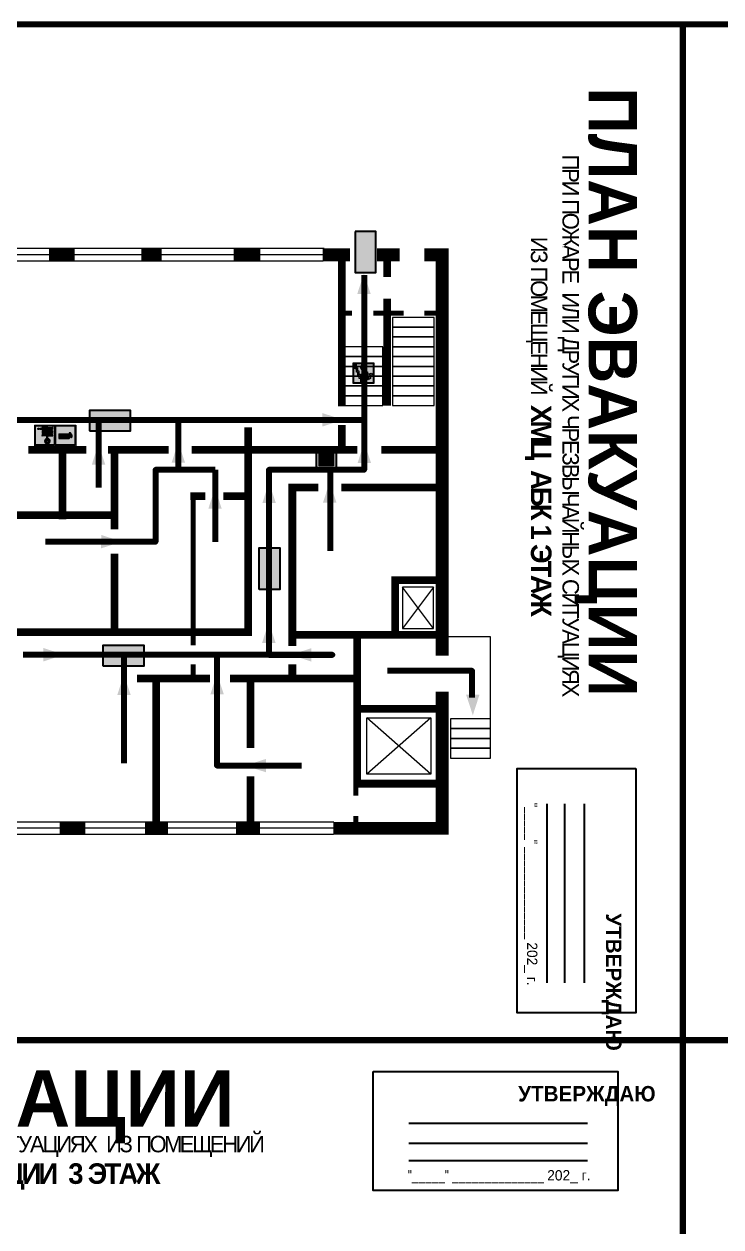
# Model space of a CAD drawing. Header units: millimetres. Extents: x 13114 to 67229, y 22859 to 38520.
# Drawn here: x 30275.3 to 30546.3, y 30822.1 to 31289.8 of the extents above; entities that cross this region are included whole.
import ezdxf

# ---------------------------------------------------------------- set-up
doc = ezdxf.new("R2010")
doc.units = ezdxf.units.MM
doc.layers.add('План_Штампы', color=7, linetype='Continuous')
doc.styles.add('обычный', font='arial.ttf')

# ---------------------------------------------------------------- blocks, each defined once
blk = doc.blocks.new('A$C7B4425F7')
at = {"true_color": 0xffffff}
blk.add_hatch(color=7, dxfattribs=at).paths.add_polyline_path([(0, 0), (-16, 0), (-16, -8), (0, -8)])
h = blk.add_hatch(color=126)
h.paths.add_polyline_path([(-0.2, -0.2), (-15.8, -0.2), (-15.8, -7.8), (-0.2, -7.8)])
h.paths.add_polyline_path([(-11.76, -2.03), (-11.76, -3.66), (-11.17, -3.66, -0.568275), (-11.17, -6.18), (-12.58, -6.18), (-12.58, -2.03)], flags=16)
h.paths.add_polyline_path([(-13.33, -4.12, -0.495768), (-13.59, -6.18), (-15.03, -6.18), (-15.03, -2.03), (-13.59, -2.03, -0.487973)], flags=16)
h.paths.add_polyline_path([(-10.25, -2.03), (-9.48, -2.03), (-9.48, -6.18), (-10.25, -6.18)], flags=16)
h.paths.add_polyline_path([(-13.84, -3.69), (-14.24, -3.69), (-14.24, -3.03), (-13.9, -3.03, -0.692621)], flags=0)
h.paths.add_polyline_path([(-9.15, -2.03), (-8.4, -2.03), (-8.04, -3.07), (-7.68, -2.03), (-6.93, -2.03), (-7.64, -4.1), (-6.93, -6.18), (-7.68, -6.18), (-8.04, -5.14), (-8.4, -6.18), (-9.15, -6.18), (-8.44, -4.1)], flags=16)
h.paths.add_polyline_path([(-11.76, -4.46), (-11.42, -4.46, -0.692621), (-11.36, -5.12), (-11.76, -5.12)], flags=0)
h.paths.add_polyline_path([(-13.9, -5.2), (-14.24, -5.2), (-14.24, -4.55), (-13.84, -4.55, -0.708038)], flags=0)
edge = h.paths.add_edge_path(flags=16)
edge.add_ellipse((-5.51, -4.08), major_axis=(0, 2.05), ratio=0.586184, start_angle=0, end_angle=360)
edge = h.paths.add_edge_path(flags=0)
edge.add_ellipse((-5.51, -4.08), major_axis=(0, 1.14), ratio=0.454828, start_angle=0, end_angle=360)
h.paths.add_polyline_path([(-4.13, -4.96, 0.377264), (-3.48, -4.52, 0.0555), (-3.16, -2.03), (-1.66, -2.03), (-1.66, -4.96), (-0.96, -4.96), (-0.96, -7.01), (-1.75, -7.01), (-1.75, -6.18), (-3.3, -6.18), (-3.3, -7.02), (-4.13, -7.02)], flags=16)
h.paths.add_polyline_path([(-2.73, -2.91), (-2.28, -2.91), (-2.28, -4.96), (-3.05, -4.96, 0.079136)], flags=0)
at = {"color": 126}
blk.add_lwpolyline([(-16, -8), (0, -8), (0, 0), (-16, 0)], close=True, dxfattribs=at)
blk = doc.blocks.new('A$C54414219')
at = {"true_color": 0xffffff}
h = blk.add_hatch(color=7, dxfattribs=at)
h.paths.add_polyline_path([(2.39, -9.45), (2.39, -18.3), (11.23, -18.3), (11.23, -9.45)], flags=0)
h.paths.add_polyline_path([(10.71, -13.87, -1), (2.92, -13.87, -1)], flags=0)
h.paths.add_polyline_path([(8.3, -13.87, -1), (5.33, -13.87, -1)], flags=0)
h.paths.add_polyline_path([(0.41, -7.47), (0.41, -20.27), (13.21, -20.27), (13.21, -7.47)])
h.paths.add_polyline_path([(0.92, -19.77), (12.71, -19.77), (12.71, -7.98), (0.92, -7.98)], flags=16)
h.paths.add_polyline_path([(11.23, -9.45), (11.23, -18.3), (2.39, -18.3), (2.39, -9.45)], flags=0)
at = {"lineweight": 5}
h = blk.add_hatch(color=242, dxfattribs=at)
h.paths.add_polyline_path([(12.71, -7.98), (0.92, -7.98), (0.92, -19.77), (12.71, -19.77)])
h.paths.add_polyline_path([(11.23, -18.3), (2.39, -18.3), (2.39, -9.45), (11.23, -9.45)], flags=16)
h.paths.add_polyline_path([(10.71, -13.87, -1), (2.92, -13.87, -1)], flags=0)
h.paths.add_polyline_path([(8.3, -13.87, -1), (5.33, -13.87, -1)], flags=0)
at = {"true_color": 0xffffff}
h = blk.add_hatch(color=7, dxfattribs=at)
h.paths.add_polyline_path([(2.39, -9.45), (2.39, -18.3), (11.23, -18.3), (11.23, -9.45)])
h.paths.add_polyline_path([(10.71, -13.87, -1), (2.92, -13.87, -1)], flags=16)
h.paths.add_polyline_path([(8.3, -13.87, -1), (5.33, -13.87, -1)], flags=0)
at = {"lineweight": 5}
h = blk.add_hatch(color=242, dxfattribs=at)
h.paths.add_polyline_path([(2.92, -13.87, 1), (10.71, -13.87, 1)])
h.paths.add_polyline_path([(8.3, -13.87, -1), (5.33, -13.87, -1)], flags=16)
at = {"color": 242, "lineweight": 5}
for p, q in [((0.41, -20.27), (0.41, -7.47)), ((0.41, -7.47), (13.21, -7.47)), ((0.41, -7.47), (13.21, -7.47)), ((13.21, -20.27), (13.21, -7.47)), ((0.41, -20.27), (13.21, -20.27))]:
    blk.add_line(p, q, dxfattribs=at)
for points in [[(0.92, -7.98), (12.71, -7.98), (12.71, -19.77), (0.92, -19.77)], [(2.39, -9.45), (11.23, -9.45), (11.23, -18.3), (2.39, -18.3)]]:
    blk.add_lwpolyline(points, close=True, dxfattribs=at)
for radius in [3.89, 1.49]:
    blk.add_circle((6.81, -13.87), radius, dxfattribs=at)
blk = doc.blocks.new('A$C32E8229D')
at = {"true_color": 0xffffff}
blk.add_hatch(color=7, dxfattribs=at).paths.add_polyline_path([(0, 0), (0, -8), (16, -8), (16, 0)])
h = blk.add_hatch(color=126)
h.paths.add_polyline_path([(0.2, -0.2), (15.8, -0.2), (15.8, -7.8), (0.2, -7.8)])
h.paths.add_polyline_path([(13.49, -2.05), (12.08, -2.05), (11.37, -2.63, 0.162397), (11.29, -2.84), (11.29, -3.63), (10.35, -3.63), (10.35, -4.05), (11.68, -4.05), (11.68, -3.48), (12.26, -4.28), (11.29, -5.1), (11.29, -6.78), (11.85, -6.78), (11.85, -5.44), (12.8, -4.64), (12.8, -5.94), (14.46, -5.94), (14.46, -5.39), (13.45, -5.39), (13.45, -3.97), (12.46, -2.59), (13.15, -2.59), (13.69, -3.34), (14.18, -3)], flags=16)
h.paths.add_polyline_path([(10.74, -1.82, 1), (11.8, -1.82, 1)], flags=16)
h.paths.add_polyline_path([(9.39, -3.59), (5.99, -3.59), (6.56, -3.03), (5.91, -3.03), (5.1, -3.83), (5.91, -4.64), (6.56, -4.64), (5.99, -4.09), (9.39, -4.09)], flags=16)
h.paths.add_polyline_path([(4.29, -1.08), (1.72, -1.08), (1.72, -6.6), (4.29, -6.6)], flags=16)
at = {"color": 126}
blk.add_lwpolyline([(16, -8), (0, -8), (0, 0), (16, 0)], close=True, dxfattribs=at)
blk = doc.blocks.new('вниз 3')
at = {"lineweight": 0, "true_color": 0xffffff}
h = blk.add_hatch(color=7, dxfattribs=at)
h.dxf.hatch_style = 1
h.paths.add_polyline_path([(40997.5, -4475.69), (40997.25, -4475.28), (40995.76, -4476.15), (40995.97, -4475.23), (40995.39, -4475.56), (40995.05, -4476.83), (40996.33, -4477.17), (40996.91, -4476.83), (40996, -4476.55)], flags=0)
h.paths.add_polyline_path([(40999.81, -4473.95), (41000.22, -4473.95), (41000.64, -4474.67), (41001.03, -4474.43), (41000.46, -4473.49), (41000.42, -4473.49), (40999.43, -4473.49), (40998.68, -4473.92), (40998.68, -4474.57), (40997.88, -4474.57), (40997.88, -4475), (40999.14, -4475), (40999.14, -4474.43), (40999.14, -4474.38), (40999.59, -4475.15), (40998.72, -4475.67), (40998.72, -4477.06), (40999.24, -4477.06), (40999.24, -4475.96), (40999.95, -4475.56), (40999.95, -4476.43), (41001.61, -4476.43), (41001.61, -4475.88), (41000.47, -4475.88), (41000.47, -4475.12)], flags=0)
h.paths.add_polyline_path([(40999.2, -4473.24, 1), (40998.35, -4473.24, 1)], flags=0)
h.paths.add_polyline_path([(41000.46, -4477.26), (41001.69, -4477.26), (41001.69, -4476.84), (41000.03, -4476.84), (41000.03, -4477.39), (40998.78, -4477.39), (40998.78, -4477.95), (40997.53, -4477.95), (40997.53, -4478.5), (40996.29, -4478.5), (40996.29, -4479.06), (40995.05, -4479.06), (40995.05, -4479.48), (40995.29, -4479.48), (40996.72, -4479.48), (40996.72, -4478.92), (40997.97, -4478.92), (40997.97, -4478.36), (40999.2, -4478.36), (40999.2, -4477.81), (41000.46, -4477.81)], flags=0)
h.paths.add_polyline_path([(41002.37, -4472.17), (40994.37, -4472.17), (40994.37, -4480.17), (41002.37, -4480.17)])
h.paths.add_polyline_path([(41002.16, -4479.96), (40994.57, -4479.96), (40994.57, -4472.37), (41002.16, -4472.37)], flags=16)
h.paths.add_polyline_path([(41001.61, -4475.88), (41001.61, -4476.43), (40999.95, -4476.43), (40999.95, -4475.56), (40999.24, -4475.96), (40999.24, -4477.06), (40998.72, -4477.06), (40998.72, -4475.67), (40999.59, -4475.15), (40999.14, -4474.38), (40999.14, -4474.43), (40999.14, -4475), (40997.88, -4475), (40997.88, -4474.57), (40998.68, -4474.57), (40998.68, -4473.92), (40999.43, -4473.49), (41000.42, -4473.49), (41000.46, -4473.49), (41001.03, -4474.43), (41000.64, -4474.67), (41000.22, -4473.95), (40999.81, -4473.95), (41000.47, -4475.12), (41000.47, -4475.88)], flags=0)
h.paths.add_polyline_path([(41001.69, -4476.84), (41001.69, -4477.26), (41000.46, -4477.26), (41000.46, -4477.81), (40999.2, -4477.81), (40999.2, -4478.36), (40997.97, -4478.36), (40997.97, -4478.92), (40996.72, -4478.92), (40996.72, -4479.48), (40995.05, -4479.48), (40995.05, -4479.06), (40996.29, -4479.06), (40996.29, -4478.5), (40997.53, -4478.5), (40997.53, -4477.95), (40998.78, -4477.95), (40998.78, -4477.39), (41000.03, -4477.39), (41000.03, -4476.84)], flags=0)
h.paths.add_polyline_path([(40998.35, -4473.24, -1), (40999.2, -4473.24, -1)], flags=0)
h.paths.add_polyline_path([(40997.5, -4475.69), (40996, -4476.55), (40996.91, -4476.83), (40996.33, -4477.17), (40995.05, -4476.83), (40995.39, -4475.56), (40995.97, -4475.23), (40995.76, -4476.15), (40997.25, -4475.28)], flags=0)
at = {"lineweight": 0}
h = blk.add_hatch(color=126, dxfattribs=at)
h.dxf.hatch_style = 1
h.paths.add_polyline_path([(41002.16, -4472.37), (40994.57, -4472.37), (40994.57, -4479.96), (41002.16, -4479.96)])
h.paths.add_polyline_path([(40995.97, -4475.23), (40995.76, -4476.15), (40997.25, -4475.28), (40997.5, -4475.69), (40996, -4476.55), (40996.91, -4476.83), (40996.33, -4477.17), (40995.05, -4476.83), (40995.39, -4475.56)], flags=16)
h.paths.add_polyline_path([(40997.88, -4474.57), (40998.68, -4474.57), (40998.68, -4473.92), (40999.43, -4473.49), (41000.42, -4473.49), (41000.46, -4473.49), (41001.03, -4474.43), (41000.64, -4474.67), (41000.22, -4473.95), (40999.81, -4473.95), (41000.47, -4475.12), (41000.47, -4475.88), (41001.61, -4475.88), (41001.61, -4476.43), (40999.95, -4476.43), (40999.95, -4475.56), (40999.24, -4475.96), (40999.24, -4477.06), (40998.72, -4477.06), (40998.72, -4475.67), (40999.59, -4475.15), (40999.14, -4474.38), (40999.14, -4474.43), (40999.14, -4475), (40997.88, -4475)], flags=16)
h.paths.add_polyline_path([(40998.35, -4473.24, -1), (40999.2, -4473.24, -1)], flags=16)
h.paths.add_polyline_path([(40997.53, -4477.95), (40998.78, -4477.95), (40998.78, -4477.39), (41000.03, -4477.39), (41000.03, -4476.84), (41001.69, -4476.84), (41001.69, -4477.26), (41000.46, -4477.26), (41000.46, -4477.81), (40999.2, -4477.81), (40999.2, -4478.36), (40997.97, -4478.36), (40997.97, -4478.92), (40996.72, -4478.92), (40996.72, -4479.48), (40995.05, -4479.48), (40995.05, -4479.06), (40996.29, -4479.06), (40996.29, -4478.5), (40997.53, -4478.5)], flags=16)
at = {"lineweight": 0, "true_color": 0xffffff}
h = blk.add_hatch(color=7, dxfattribs=at)
h.dxf.hatch_style = 1
h.paths.add_polyline_path([(40999.2, -4473.24, 1), (40998.35, -4473.24, 1)])
h.paths.add_polyline_path([(40999.81, -4473.95), (41000.22, -4473.95), (41000.64, -4474.67), (41001.03, -4474.43), (41000.46, -4473.49), (41000.42, -4473.49), (40999.43, -4473.49), (40998.68, -4473.92), (40998.68, -4474.57), (40997.88, -4474.57), (40997.88, -4475), (40999.14, -4475), (40999.14, -4474.43), (40999.14, -4474.38), (40999.59, -4475.15), (40998.72, -4475.67), (40998.72, -4477.06), (40999.24, -4477.06), (40999.24, -4475.96), (40999.95, -4475.56), (40999.95, -4476.43), (41001.61, -4476.43), (41001.61, -4475.88), (41000.47, -4475.88), (41000.47, -4475.12)])
h.paths.add_polyline_path([(40999.2, -4477.81), (41000.46, -4477.81), (41000.46, -4477.26), (41001.69, -4477.26), (41001.69, -4476.84), (41000.03, -4476.84), (41000.03, -4477.39), (40998.78, -4477.39), (40998.78, -4477.95), (40997.53, -4477.95), (40997.53, -4478.5), (40996.29, -4478.5), (40996.29, -4479.06), (40995.05, -4479.06), (40995.05, -4479.48), (40995.29, -4479.48), (40996.72, -4479.48), (40996.72, -4478.92), (40997.97, -4478.92), (40997.97, -4478.36), (40999.2, -4478.36)])
h.paths.add_polyline_path([(40997.5, -4475.69), (40997.25, -4475.28), (40995.76, -4476.15), (40995.97, -4475.23), (40995.39, -4475.56), (40995.05, -4476.83), (40996.33, -4477.17), (40996.91, -4476.83), (40996, -4476.55)])
at = {"color": 126, "lineweight": 0}
for points in [[(40994.37, -4472.17), (41002.37, -4472.17), (41002.37, -4480.17), (40994.37, -4480.17)], [(40994.57, -4472.37), (41002.16, -4472.37), (41002.16, -4479.96), (40994.57, -4479.96)]]:
    blk.add_lwpolyline(points, close=True, dxfattribs=at)
for points in [[(40995.05, -4476.83), (40995.39, -4475.56), (40995.97, -4475.23), (40995.76, -4476.15), (40997.25, -4475.28), (40997.5, -4475.69), (40996, -4476.55), (40996.91, -4476.83), (40996.33, -4477.17), (40995.05, -4476.83)], [(40999.14, -4474.43), (40999.14, -4475), (40997.88, -4475), (40997.88, -4474.57), (40998.68, -4474.57), (40998.68, -4473.92), (40999.43, -4473.49), (41000.42, -4473.49), (41000.46, -4473.49), (41001.03, -4474.43), (41000.64, -4474.67), (41000.22, -4473.95), (40999.81, -4473.95), (41000.47, -4475.12), (41000.47, -4475.88), (41001.61, -4475.88), (41001.61, -4476.43), (40999.95, -4476.43), (40999.95, -4475.56), (40999.24, -4475.96), (40999.24, -4477.06), (40998.72, -4477.06), (40998.72, -4475.67), (40999.59, -4475.15), (40999.14, -4474.38), (40999.14, -4474.43)], [(40995.29, -4479.48), (40995.05, -4479.48), (40995.05, -4479.06), (40996.29, -4479.06), (40996.29, -4478.5), (40997.53, -4478.5), (40997.53, -4477.95), (40998.78, -4477.95), (40998.78, -4477.39), (41000.03, -4477.39), (41000.03, -4476.84), (41001.69, -4476.84), (41001.69, -4477.26), (41000.46, -4477.26), (41000.46, -4477.81), (40999.2, -4477.81), (40999.2, -4478.36), (40997.97, -4478.36), (40997.97, -4478.92), (40996.72, -4478.92), (40996.72, -4479.48), (40995.05, -4479.48)]]:
    blk.add_lwpolyline(points, dxfattribs=at)
blk.add_circle((40998.77, -4473.24), 0.426, dxfattribs=at)
blk = doc.blocks.new('A$C37112FD5')
at = {"true_color": 0xf5f5ff}
h = blk.add_hatch(color=7, dxfattribs=at)
h.dxf.hatch_style = 1
h.paths.add_polyline_path([(12.8, -7.4), (0, -7.4), (0, -20.2), (12.8, -20.2)])
h.paths.add_polyline_path([(12.29, -7.91), (12.29, -19.69), (0.51, -19.69), (0.51, -7.91)], flags=16)
h.paths.add_polyline_path([(4.98, -9.04, -0.42597), (5.17, -9.22), (5.17, -12.25), (5.17, -15.29, -0.432244), (4.98, -15.47), (4.83, -15.47, -0.42597), (4.64, -15.29), (4.64, -12.25), (4.64, -9.22, -0.432244), (4.83, -9.04)], flags=0)
h.paths.add_polyline_path([(4.28, -9.22), (4.28, -12.25), (4.28, -15.29, -0.432244), (4.09, -15.47), (3.94, -15.47, -0.42597), (3.75, -15.29), (3.75, -12.25), (3.75, -9.22, -0.432244), (3.94, -9.04), (4.09, -9.04, -0.42597)], flags=0)
h.paths.add_polyline_path([(5.72, -9.04), (5.87, -9.04, -0.42597), (6.06, -9.22), (6.06, -12.25), (6.06, -15.29, -0.432244), (5.87, -15.47), (5.72, -15.47, -0.42597), (5.53, -15.29), (5.53, -12.25), (5.53, -9.22, -0.432244)], flags=0)
h.paths.add_polyline_path([(6.42, -8.9), (6.5, -8.9, -0.42597), (6.69, -9.08), (6.69, -12.03), (8.21, -12.03, -15.824349), (8.21, -12.47), (6.69, -12.47), (6.69, -15.42, -0.432244), (6.5, -15.6), (6.42, -15.6)], flags=0)
h.paths.add_polyline_path([(3.39, -9.22), (3.39, -12.25), (3.39, -15.29, -0.432244), (3.2, -15.47), (3.05, -15.47, -0.42597), (2.85, -15.29), (2.85, -12.25), (2.85, -9.22, -0.432244), (3.05, -9.04), (3.2, -9.04, -0.42597)], flags=0)
h.paths.add_polyline_path([(2.5, -9.22), (2.5, -16.71), (1.96, -16.71), (1.96, -9.22, -0.432244), (2.15, -9.04), (2.31, -9.04, -0.42597)], flags=0)
h.paths.add_polyline_path([(1.61, -8.9), (1.61, -15.6), (1.57, -15.6, -0.42597), (1.37, -15.42), (1.37, -12.03), (1.37, -9.09, -0.432244), (1.57, -8.9)], flags=0)
h.paths.add_polyline_path([(9.76, -10.81), (9.76, -12.03), (8.49, -12.03, -0.336371)], flags=0)
h.paths.add_polyline_path([(8.49, -12.47), (9.76, -12.47), (9.76, -13.7, -0.336371)], flags=0)
h.paths.add_polyline_path([(10.11, -10.81, -0.336371), (11.38, -12.03), (10.11, -12.03)], flags=0)
h.paths.add_polyline_path([(10.11, -12.47), (11.38, -12.47, -0.336371), (10.11, -13.7)], flags=0)
h.paths.add_polyline_path([(2.5, -16.84), (2.5, -17.05), (1.97, -17.05), (1.97, -16.84)], flags=0)
h.paths.add_polyline_path([(2.5, -17.24, -0.033778), (2.24, -18.6, -0.033778), (1.97, -17.24)], flags=0)
h = blk.add_hatch(color=242)
h.dxf.hatch_style = 1
h.paths.add_polyline_path([(12.29, -7.91), (0.51, -7.91), (0.51, -19.69), (12.29, -19.69)])
h.paths.add_polyline_path([(6.42, -15.6), (6.42, -8.9), (6.5, -8.9, -0.42597), (6.69, -9.08), (6.69, -12.03), (8.21, -12.03, -15.824349), (8.21, -12.47), (6.69, -12.47), (6.69, -15.42, -0.432244), (6.5, -15.6)], flags=16)
h.paths.add_polyline_path([(5.87, -15.47), (5.72, -15.47, -0.42597), (5.53, -15.29), (5.53, -12.25), (5.53, -9.22, -0.432244), (5.72, -9.04), (5.87, -9.04, -0.42597), (6.06, -9.22), (6.06, -12.25), (6.06, -15.29, -0.432244)], flags=16)
h.paths.add_polyline_path([(4.98, -15.47), (4.83, -15.47, -0.42597), (4.64, -15.29), (4.64, -12.25), (4.64, -9.22, -0.432244), (4.83, -9.04), (4.98, -9.04, -0.42597), (5.17, -9.22), (5.17, -12.25), (5.17, -15.29, -0.432244)], flags=16)
h.paths.add_polyline_path([(4.09, -15.47), (3.94, -15.47, -0.42597), (3.75, -15.29), (3.75, -12.25), (3.75, -9.22, -0.432244), (3.94, -9.04), (4.09, -9.04, -0.42597), (4.28, -9.22), (4.28, -12.25), (4.28, -15.29, -0.432244)], flags=16)
h.paths.add_polyline_path([(3.2, -15.47), (3.05, -15.47, -0.42597), (2.85, -15.29), (2.85, -12.25), (2.85, -9.22, -0.432244), (3.05, -9.04), (3.2, -9.04, -0.42597), (3.39, -9.22), (3.39, -12.25), (3.39, -15.29, -0.432244)], flags=16)
h.paths.add_polyline_path([(2.5, -17.05), (1.97, -17.05), (1.97, -16.84), (2.5, -16.84)], flags=16)
h.paths.add_polyline_path([(2.5, -17.24, -0.033778), (2.24, -18.6, -0.033778), (1.97, -17.24)], flags=16)
h.paths.add_polyline_path([(2.5, -16.71), (1.96, -16.71), (1.96, -9.22, -0.432244), (2.15, -9.04), (2.31, -9.04, -0.42597), (2.5, -9.22)], flags=16)
h.paths.add_polyline_path([(1.61, -15.6), (1.57, -15.6, -0.42597), (1.37, -15.42), (1.37, -12.03), (1.37, -9.09, -0.432244), (1.57, -8.9), (1.61, -8.9)], flags=16)
h.paths.add_polyline_path([(8.49, -12.47), (9.76, -12.47), (9.76, -13.7, -0.336371)], flags=0)
h.paths.add_polyline_path([(10.11, -13.7), (10.11, -12.47), (11.38, -12.47, -0.336371)], flags=0)
h.paths.add_polyline_path([(8.49, -12.03, -0.336371), (9.76, -10.81), (9.76, -12.03)], flags=0)
h.paths.add_polyline_path([(10.11, -12.03), (10.11, -10.81, -0.336371), (11.38, -12.03)], flags=0)
h = blk.add_hatch(color=7, dxfattribs=at)
h.dxf.hatch_style = 1
h.paths.add_polyline_path([(1.61, -8.9), (1.57, -8.9, 0.432244), (1.37, -9.09), (1.37, -12.03), (1.37, -15.42, 0.42597), (1.57, -15.6), (1.61, -15.6)])
h.paths.add_polyline_path([(2.5, -9.22, 0.42597), (2.31, -9.04), (2.15, -9.04, 0.432244), (1.96, -9.22), (1.96, -16.71), (2.5, -16.71)])
h.paths.add_polyline_path([(2.5, -16.84), (1.97, -16.84), (1.97, -17.05), (2.5, -17.05)])
h.paths.add_polyline_path([(2.5, -17.24), (1.97, -17.24, 0.033778), (2.24, -18.6, 0.033778)])
h.paths.add_polyline_path([(3.39, -12.25), (3.39, -9.22, 0.42597), (3.2, -9.04), (3.05, -9.04, 0.432244), (2.85, -9.22), (2.85, -12.25), (2.85, -15.29, 0.42597), (3.05, -15.47), (3.2, -15.47, 0.432244), (3.39, -15.29)])
h.paths.add_polyline_path([(4.28, -12.25), (4.28, -9.22, 0.42597), (4.09, -9.04), (3.94, -9.04, 0.432244), (3.75, -9.22), (3.75, -12.25), (3.75, -15.29, 0.42597), (3.94, -15.47), (4.09, -15.47, 0.432244), (4.28, -15.29)])
h.paths.add_polyline_path([(5.17, -12.25), (5.17, -9.22, 0.42597), (4.98, -9.04), (4.83, -9.04, 0.432244), (4.64, -9.22), (4.64, -12.25), (4.64, -15.29, 0.42597), (4.83, -15.47), (4.98, -15.47, 0.432244), (5.17, -15.29)])
h.paths.add_polyline_path([(6.06, -12.25), (6.06, -9.22, 0.42597), (5.87, -9.04), (5.72, -9.04, 0.432244), (5.53, -9.22), (5.53, -12.25), (5.53, -15.29, 0.42597), (5.72, -15.47), (5.87, -15.47, 0.432244), (6.06, -15.29)])
h.paths.add_polyline_path([(6.69, -12.47), (8.21, -12.47, 15.824349), (8.21, -12.03), (6.69, -12.03), (6.69, -9.08, 0.42597), (6.5, -8.9), (6.42, -8.9), (6.42, -15.6), (6.5, -15.6, 0.432244), (6.69, -15.42)])
h.paths.add_polyline_path([(8.49, -12.47), (9.76, -12.47), (9.76, -13.7, -0.336371)], flags=16)
h.paths.add_polyline_path([(8.49, -12.03, -0.336371), (9.76, -10.81), (9.76, -12.03)], flags=16)
h.paths.add_polyline_path([(10.11, -12.47), (11.38, -12.47, -0.336371), (10.11, -13.7)], flags=16)
h.paths.add_polyline_path([(10.11, -12.03), (10.11, -10.81, -0.336371), (11.38, -12.03)], flags=16)
h = blk.add_hatch(color=242)
h.dxf.hatch_style = 1
h.paths.add_polyline_path([(9.76, -10.81, 0.336371), (8.49, -12.03), (9.76, -12.03)])
h.paths.add_polyline_path([(10.11, -10.81), (10.11, -12.03), (11.38, -12.03, 0.336371)])
h.paths.add_polyline_path([(11.38, -12.47), (10.11, -12.47), (10.11, -13.7, 0.336371)])
h.paths.add_polyline_path([(9.76, -12.47), (8.49, -12.47, 0.336371), (9.76, -13.7)])
at = {"color": 242, "lineweight": 5}
for p, q in [((0, -20.2), (0, -7.4)), ((0, -7.4), (12.8, -7.4)), ((12.8, -20.2), (12.8, -7.4)), ((1.37, -12.03), (1.37, -9.08)), ((1.37, -12.03), (1.37, -15.42)), ((1.57, -8.9), (1.61, -8.9)), ((1.61, -8.9), (1.61, -15.6)), ((1.96, -16.71), (1.96, -9.22)), ((2.15, -9.04), (2.31, -9.04)), ((2.5, -16.71), (2.5, -9.22)), ((2.85, -12.25), (2.85, -9.22)), ((2.85, -12.25), (2.85, -15.29)), ((3.05, -9.04), (3.2, -9.04)), ((3.39, -12.25), (3.39, -9.22)), ((3.39, -12.25), (3.39, -15.29)), ((3.75, -12.25), (3.75, -9.22)), ((3.75, -12.25), (3.75, -15.29)), ((3.94, -9.04), (4.09, -9.04)), ((4.28, -12.25), (4.28, -9.22)), ((4.28, -12.25), (4.28, -15.29)), ((4.64, -12.25), (4.64, -9.22)), ((4.64, -12.25), (4.64, -15.29)), ((4.83, -9.04), (4.98, -9.04)), ((5.17, -12.25), (5.17, -9.22)), ((5.17, -12.25), (5.17, -15.29)), ((5.53, -12.25), (5.53, -9.22)), ((5.53, -12.25), (5.53, -15.29)), ((5.72, -9.04), (5.87, -9.04)), ((6.06, -12.25), (6.06, -9.22)), ((6.06, -12.25), (6.06, -15.29)), ((6.42, -8.9), (6.42, -15.6)), ((6.5, -8.9), (6.42, -8.9)), ((6.69, -12.03), (6.69, -9.08)), ((8.21, -12.03), (6.69, -12.03)), ((8.21, -12.47), (6.69, -12.47)), ((6.69, -12.47), (6.69, -15.42)), ((9.76, -12.03), (8.49, -12.03)), ((9.76, -12.47), (8.49, -12.47)), ((9.76, -10.81), (9.76, -12.03)), ((9.76, -12.47), (9.76, -13.7)), ((10.11, -10.81), (10.11, -12.03)), ((11.38, -12.03), (10.11, -12.03)), ((11.38, -12.47), (10.11, -12.47)), ((10.11, -12.47), (10.11, -13.7)), ((0, -20.2), (12.8, -20.2)), ((1.57, -15.6), (1.61, -15.6)), ((1.96, -16.71), (2.5, -16.71)), ((1.97, -16.84), (2.5, -16.84)), ((1.97, -17.05), (1.97, -16.84)), ((2.5, -17.05), (1.97, -17.05)), ((1.97, -17.24), (2.5, -17.24)), ((2.5, -16.84), (2.5, -17.05)), ((3.05, -15.47), (3.2, -15.47)), ((3.94, -15.47), (4.09, -15.47)), ((4.83, -15.47), (4.98, -15.47)), ((5.72, -15.47), (5.87, -15.47)), ((6.42, -15.6), (6.5, -15.6))]:
    blk.add_line(p, q, dxfattribs=at)
blk.add_lwpolyline([(0.51, -7.91), (12.29, -7.91), (12.29, -19.69), (0.51, -19.69)], close=True, dxfattribs=at)
for centre, radius, start, end in [((1.56, -9.09), 0.182, 87.10267, 180.60715), ((2.15, -9.22), 0.182, 87.10267, 180.60715), ((2.32, -9.22), 0.182, 359.39285, 92.89733), ((3.04, -9.22), 0.182, 87.10267, 180.60715), ((3.21, -9.22), 0.182, 359.39285, 92.89733), ((3.93, -9.22), 0.182, 87.10267, 180.60715), ((4.1, -9.22), 0.182, 359.39285, 92.89733), ((4.82, -9.22), 0.182, 87.10267, 180.60715), ((4.99, -9.22), 0.182, 359.39285, 92.89733), ((5.71, -9.22), 0.182, 87.10267, 180.60715), ((5.88, -9.22), 0.182, 359.39285, 92.89733), ((6.51, -9.09), 0.182, 359.39285, 92.89733), ((9.93, -12.25), 1.74, 187.23185, 172.76815), ((9.93, -12.25), 1.46, 96.99266, 171.35851), ((9.93, -12.25), 1.46, 188.64149, 263.00734), ((9.93, -12.25), 1.46, 8.64149, 83.00734), ((9.93, -12.25), 1.46, 276.99266, 351.35851), ((1.56, -15.42), 0.182, 179.39285, 272.89733), ((12.17, -15.98), 10.27, 187.04098, 194.7793), ((-7.7, -15.98), 10.27, 345.2207, 352.95902), ((3.04, -15.29), 0.182, 179.39285, 272.89733), ((3.21, -15.29), 0.182, 267.10267, 0.60715), ((3.93, -15.29), 0.182, 179.39285, 272.89733), ((4.1, -15.29), 0.182, 267.10267, 0.60715), ((4.82, -15.29), 0.182, 179.39285, 272.89733), ((4.99, -15.29), 0.182, 267.10267, 0.60715), ((5.71, -15.29), 0.182, 179.39285, 272.89733), ((5.88, -15.29), 0.182, 267.10267, 0.60715), ((6.51, -15.42), 0.182, 267.10267, 0.60715)]:
    blk.add_arc(centre, radius, start, end, dxfattribs=at)
blk = doc.blocks.new('A$C3AD82952')
at = {"true_color": 0xf5f5ff}
h = blk.add_hatch(color=7, dxfattribs=at)
h.dxf.hatch_style = 1
h.paths.add_polyline_path([(8.21, 8.73, 0.414214), (7.89, 9.05), (7.22, 9.05), (7.22, 9.92), (7.59, 9.92, 1), (7.57, 10.36), (7.22, 10.36), (7.22, 10.6), (6.43, 10.6), (6.43, 10.36), (6.01, 10.36), (4.74, 9.59), (4.74, 8.69), (4.98, 8.73), (4.98, 9.26), (6.12, 9.91), (6.43, 9.91), (6.43, 9.05), (5.76, 9.05, 0.414214), (5.44, 8.73), (5.44, 2.2), (8.21, 2.2)], flags=0)
h.paths.add_polyline_path([(12.8, 12.8), (0, 12.8), (0, 0), (12.8, 0)])
h.paths.add_polyline_path([(0.51, 12.29), (12.29, 12.29), (12.29, 0.51), (0.51, 0.51)], flags=16)
h.paths.add_polyline_path([(4.74, 9.59), (6.01, 10.36), (6.43, 10.36), (6.43, 10.6), (7.22, 10.6), (7.22, 10.36), (7.59, 10.36, -0.94586), (7.59, 9.92), (7.22, 9.92), (7.22, 9.05), (7.89, 9.05, -0.414214), (8.21, 8.73), (8.21, 2.2), (5.44, 2.2), (5.44, 8.73, -0.414214), (5.76, 9.05), (6.43, 9.05), (6.43, 9.91), (6.12, 9.91), (4.98, 9.26), (4.98, 8.73), (4.74, 8.69)], flags=0)
h = blk.add_hatch(color=242)
h.dxf.hatch_style = 1
h.paths.add_polyline_path([(12.29, 12.29), (0.51, 12.29), (0.51, 0.51), (12.29, 0.51)])
h.paths.add_polyline_path([(4.74, 8.69), (4.74, 9.59), (6.01, 10.36), (6.43, 10.36), (6.43, 10.6), (7.22, 10.6), (7.22, 10.36), (7.59, 10.36, -0.94586), (7.59, 9.92), (7.22, 9.92), (7.22, 9.05), (7.89, 9.05, -0.414214), (8.21, 8.73), (8.21, 2.2), (5.44, 2.2), (5.44, 8.73, -0.414214), (5.76, 9.05), (6.43, 9.05), (6.43, 9.91), (6.12, 9.91), (4.98, 9.26), (4.98, 8.73)], flags=16)
h = blk.add_hatch(color=7, dxfattribs=at)
h.dxf.hatch_style = 1
h.paths.add_polyline_path([(8.21, 8.73, 0.414214), (7.89, 9.05), (7.22, 9.05), (7.22, 9.92), (7.59, 9.92, 1), (7.57, 10.36), (7.22, 10.36), (7.22, 10.6), (6.43, 10.6), (6.43, 10.36), (6.01, 10.36), (4.74, 9.59), (4.74, 8.69), (4.98, 8.73), (4.98, 9.26), (6.12, 9.91), (6.43, 9.91), (6.43, 9.05), (5.76, 9.05, 0.414214), (5.44, 8.73), (5.44, 2.2), (8.21, 2.2)])
at = {"color": 242, "lineweight": 5}
for p, q in [((0, 0), (0, 12.8)), ((0, 12.8), (12.8, 12.8)), ((6.01, 10.36), (4.74, 9.59)), ((4.74, 9.59), (4.74, 8.69)), ((4.74, 8.69), (4.98, 8.73)), ((4.98, 9.26), (6.12, 9.91)), ((4.98, 8.73), (4.98, 9.26)), ((5.44, 2.2), (5.44, 8.73)), ((5.76, 9.05), (6.43, 9.05)), ((6.01, 10.36), (6.43, 10.36)), ((6.12, 9.91), (6.43, 9.91)), ((7.22, 10.6), (6.43, 10.6)), ((6.43, 10.6), (6.43, 10.36)), ((6.43, 9.91), (6.43, 9.05)), ((7.22, 10.36), (7.22, 10.6)), ((7.59, 10.36), (7.22, 10.36)), ((7.22, 9.05), (7.22, 9.92)), ((7.59, 9.92), (7.22, 9.92)), ((7.89, 9.05), (7.22, 9.05)), ((8.21, 2.2), (8.21, 8.73)), ((12.8, 0), (12.8, 12.8)), ((0, 0), (12.8, 0)), ((5.44, 2.2), (8.21, 2.2))]:
    blk.add_line(p, q, dxfattribs=at)
blk.add_lwpolyline([(0.51, 12.29), (12.29, 12.29), (12.29, 0.51), (0.51, 0.51)], close=True, dxfattribs=at)
for centre, radius, start, end in [((5.76, 8.73), 0.32, 90, 180), ((7.58, 10.14), 0.223, 273.18746, 86.81254), ((7.89, 8.73), 0.32, 0, 90)]:
    blk.add_arc(centre, radius, start, end, dxfattribs=at)

msp = doc.modelspace()

# ---------------------------------------------------------------- linework, layer by layer
at = {"color": 1, "lineweight": 100}
for points in [[(29931.41, 31289.76), (30531.41, 31289.76), (30531.41, 30894.76), (29931.41, 30894.76)], [(30531.41, 31289.76), (31131.41, 31289.76), (31131.41, 30894.76), (30531.41, 30894.76)], [(29931.41, 30894.76), (30531.41, 30894.76), (30531.41, 30499.76), (29931.41, 30499.76)], [(30531.41, 30894.76), (31131.41, 30894.76), (31131.41, 30499.76), (30531.41, 30499.76)]]:
    msp.add_lwpolyline(points, close=True, dxfattribs=at)
at = {"lineweight": 0}
for points in [[(30391.98, 31202.57), (30072.99, 31202.57)], [(30391.47, 31200.08), (30072.48, 31200.08)], [(30391.62, 31197.64), (30072.63, 31197.64)], [(30434.55, 31070.8), (30422.53, 31054.79)], [(30434.55, 31054.79), (30422.53, 31070.8)], [(30456.74, 31004.37), (30456.74, 31051.48), (30438.52, 31051.48)], [(30433.53, 31019.99), (30408.64, 30998.13)], [(30433.53, 30998.13), (30408.64, 31019.99)], [(30395.58, 30977.1), (30113.24, 30977.1)], [(30395.8, 30979.54), (30113.46, 30979.54)], [(30395.69, 30974.7), (30113.35, 30974.7)]]:
    msp.add_lwpolyline(points, dxfattribs=at)
for points, const_width in [([(30285.03, 31200.08), (30294.96, 31200.08)], 5), ([(30320.93, 31200.08), (30328.83, 31200.08)], 5), ([(30356.83, 31200.08), (30367.21, 31200.08)], 5), ([(30402.1, 31200.08), (30391.47, 31200.08)], 5), ([(30398.87, 31141.16), (30398.87, 31200.08)], 3), ([(30421.34, 31200.08), (30412.51, 31200.08)], 5), ([(30430.96, 31200.08), (30437.91, 31200.08), (30437.91, 31044.24)], 5), ([(30416.53, 31199.49), (30416.53, 31191.46)], 3), ([(30416.53, 31182.98), (30416.53, 31141.4)], 3), ([(30398.87, 31177.38), (30402.87, 31177.38)], 2), ([(30422.98, 31177.38), (30411.15, 31177.38)], 2), ([(30438.36, 31177.38), (30430.97, 31177.38)], 2), ([(30362.45, 31133), (30362.45, 31124.26), (30340.55, 31124.26)], 3), ([(30398.87, 31124.74), (30398.87, 31133.92)], 3), ([(30253.93, 31124.26), (30253.93, 31098.85), (30309.98, 31098.85)], 3), ([(30299.49, 31124.26), (30277.05, 31124.26)], 3), ([(30290.29, 31124.26), (30290.29, 31097.27)], 3), ([(30331.6, 31124.26), (30308.02, 31124.26)], 3), ([(30310.53, 31124.26), (30310.53, 31093.36)], 3), ([(30362.45, 31124.26), (30362.45, 31110.94)], 3), ([(30404.97, 31124.26), (30362.79, 31124.26), (30362.79, 31124.26)], 3), ([(30437.21, 31124.26), (30414.24, 31124.26)], 3), ([(30362.45, 31110.94), (30362.45, 31053.36), (30344.04, 31053.36)], 3), ([(30379.64, 31072.05), (30379.64, 31109.59), (30389.75, 31109.59)], 3), ([(30398.67, 31109.59), (30437.84, 31109.59)], 3), ([(30340.02, 31106.27), (30345.87, 31106.27)], 3), ([(30341.1, 31106.25), (30341.1, 31048.23)], 2), ([(30352.85, 31106.27), (30362.45, 31106.27)], 3), ([(30310.53, 31083.83), (30310.53, 31053.36)], 3), ([(30379.64, 31072.05), (30379.64, 31058.77)], 3), ([(30436.34, 30994.45), (30404.9, 30994.45), (30404.9, 31052.36), (30439.2, 31052.36), (30419.64, 31052.36), (30419.64, 31073.53), (30438.27, 31073.53), (30418.12, 31073.53)], 3), ([(30379.64, 31058.85), (30379.64, 31047.92)], 3), ([(30325.09, 31053.36), (30270.5, 31053.36)], 3), ([(30345.02, 31053.36), (30325.09, 31053.36)], 3), ([(30419.64, 31052.36), (30379.74, 31052.36)], 3), ([(30341.1, 31035.36), (30341.1, 31040.79)], 2), ([(30379.64, 31040.85), (30379.64, 31035.36), (30404.03, 31035.36), (30355.36, 31035.36)], 3), ([(30347.61, 31035.36), (30319.28, 31035.36)], 3), ([(30326.74, 31035.36), (30326.74, 30977.07)], 3), ([(30363.42, 31035.36), (30363.42, 31008.32)], 3), ([(30437.91, 31030.26), (30437.91, 30977.1), (30395.58, 30977.1)], 5), ([(30404.9, 31023.5), (30437.1, 31023.5)], 3), ([(30363.42, 30997.25), (30363.42, 30979.04)], 3), ([(30404.34, 30994.45), (30404.34, 30989.73)], 2), ([(30404.34, 30981.92), (30404.34, 30977.76)], 2), ([(30299.18, 30977.1), (30289.18, 30977.1)], 5), ([(30331.31, 30977.1), (30322.39, 30977.1)], 5), ([(30367.02, 30977.1), (30357.74, 30977.1)], 5)]:
    msp.add_lwpolyline(points, dxfattribs=dict(at, const_width=const_width))
at = {"color": 126, "lineweight": 100, "true_color": 0x008754}
for points in [[(30407.58, 31192.17), (30407.58, 31116.44), (30370.5, 31116.44), (30370.5, 31044.58), (30395.23, 31044.58), (30274.98, 31044.58)], [(30407.58, 31135.78), (30241.38, 31135.78)], [(30304.29, 31135.78), (30304.29, 31109.6)], [(30335.3, 31135.78), (30335.3, 31116.44)], [(30349.61, 31116.44), (30326.46, 31116.44), (30326.46, 31088.51), (30283.72, 31088.51)], [(30349.61, 31116.44), (30349.61, 31088.51)], [(30394.29, 31116.44), (30394.29, 31084.94)], [(30314.06, 31044.58), (30314.06, 31002.42)], [(30350.29, 31044.58), (30350.29, 31001.46), (30383.19, 31001.46)], [(30449.56, 31027.91), (30449.56, 31038.28), (30416.67, 31038.28)]]:
    msp.add_lwpolyline(points, dxfattribs=at)
at = {"lineweight": 0}
for points in [[(30434.8, 31175.73), (30418.52, 31175.73), (30418.52, 31171.92), (30434.8, 31171.92)], [(30434.8, 31171.92), (30418.52, 31171.92), (30418.52, 31168.11), (30434.8, 31168.11)], [(30414.78, 31164.3), (30398.49, 31164.3), (30398.49, 31160.49), (30414.78, 31160.49)], [(30434.8, 31168.11), (30418.52, 31168.11), (30418.52, 31164.3), (30434.8, 31164.3)], [(30434.8, 31164.3), (30418.52, 31164.3), (30418.52, 31160.49), (30434.8, 31160.49)], [(30414.78, 31160.49), (30398.49, 31160.49), (30398.49, 31156.68), (30414.78, 31156.68)], [(30434.8, 31160.49), (30418.52, 31160.49), (30418.52, 31156.68), (30434.8, 31156.68)], [(30414.78, 31156.68), (30398.49, 31156.68), (30398.49, 31152.87), (30414.78, 31152.87)], [(30434.8, 31156.68), (30418.52, 31156.68), (30418.52, 31152.87), (30434.8, 31152.87)], [(30414.78, 31152.87), (30398.49, 31152.87), (30398.49, 31149.06), (30414.78, 31149.06)], [(30434.8, 31152.87), (30418.52, 31152.87), (30418.52, 31149.06), (30434.8, 31149.06)], [(30414.78, 31149.06), (30398.49, 31149.06), (30398.49, 31145.25), (30414.78, 31145.25)], [(30434.8, 31149.06), (30418.52, 31149.06), (30418.52, 31145.25), (30434.8, 31145.25)], [(30414.78, 31145.25), (30398.49, 31145.25), (30398.49, 31141.44), (30414.78, 31141.44)], [(30434.8, 31145.25), (30418.52, 31145.25), (30418.52, 31141.44), (30434.8, 31141.44)], [(30434.55, 31070.8), (30422.53, 31070.8), (30422.53, 31054.79), (30434.55, 31054.79)], [(30433.53, 30998.13), (30408.64, 30998.13), (30408.64, 31019.99), (30433.53, 31019.99)], [(30456.74, 31019.66), (30441.18, 31019.66), (30441.18, 31015.84), (30456.74, 31015.84)], [(30456.74, 31015.84), (30441.18, 31015.84), (30441.18, 31012.01), (30456.74, 31012.01)], [(30456.74, 31012.01), (30441.18, 31012.01), (30441.18, 31008.19), (30456.74, 31008.19)], [(30456.74, 31008.19), (30441.18, 31008.19), (30441.18, 31004.37), (30456.74, 31004.37)]]:
    msp.add_lwpolyline(points, close=True, dxfattribs=at)
for points in [[(30513.22, 31000.36), (30513.22, 30905.35), (30467.01, 30905.35), (30467.01, 31000.36)], [(30411.13, 30882.51), (30506.14, 30882.51), (30506.14, 30836.3), (30411.13, 30836.3)]]:
    msp.add_lwpolyline(points, close=True)
for points in [[(30478.62, 30986.61), (30478.62, 30917.08)], [(30485.41, 30986.61), (30485.41, 30917.08)], [(30493.17, 30986.61), (30493.17, 30917.08)], [(30424.88, 30862.46), (30494.41, 30862.46)], [(30424.88, 30854.7), (30494.41, 30854.7)], [(30424.88, 30847.91), (30494.41, 30847.91)]]:
    msp.add_lwpolyline(points)
at = {"layer": 'План_Штампы', "color": 126, "true_color": 0x008754}
for points in [[(30410.1, 31184.82), (30404.88, 31184.83), (30407.47, 31192.85)], [(30391.32, 31133.29), (30391.33, 31138.52), (30399.35, 31135.93)], [(30337.92, 31119.2), (30332.7, 31119.22), (30335.29, 31127.24)], [(30410.25, 31119.1), (30405.02, 31119.11), (30407.61, 31127.13)], [(30306.9, 31118.46), (30301.67, 31118.47), (30304.26, 31126.49)], [(30352.21, 31101.31), (30346.98, 31101.33), (30349.57, 31109.34)], [(30373.22, 31103.53), (30367.99, 31103.54), (30370.58, 31111.56)], [(30396.8, 31103.73), (30391.57, 31103.74), (30394.16, 31111.76)], [(30305.3, 31085.92), (30305.32, 31091.15), (30313.33, 31088.56)], [(30373.11, 31049.16), (30367.88, 31049.18), (30370.47, 31057.2)], [(30282.86, 31041.96), (30282.87, 31047.18), (30290.89, 31044.59)], [(30387.06, 31047.14), (30387.05, 31041.91), (30379.03, 31044.51)], [(30316.8, 31028.9), (30311.57, 31028.91), (30314.16, 31036.93)], [(30353, 31029.13), (30347.77, 31029.15), (30350.36, 31037.17)], [(30447.19, 31029.07), (30452.41, 31029.06), (30449.82, 31021.04)], [(30369.44, 31004.09), (30369.43, 30998.86), (30361.41, 31001.45)]]:
    msp.add_solid(points, dxfattribs=at)

# ---------------------------------------------------------------- block references
at = {"color": 126, "true_color": 0x008754, "rotation": 270}
msp.add_blockref('вниз 3', (34883.49, 72152.42), dxfattribs=at)
for name, p, xscale, yscale, zscale, rotation in [('A$C37112FD5', (30292.04, 31133.82), 0.6249984004534781, 0.6249984004534781, 0.6249984004534781, 270), ('A$C3AD82952', (30287.41, 31133.82), 0.625, 0.625, 0.625, 270), ('A$C54414219', (30397.09, 31112.08), 0.625, 0.625, 0.625, 180)]:
    msp.add_blockref(name, p, dxfattribs=dict(xscale=xscale, yscale=yscale, zscale=zscale, rotation=rotation))
at = {"layer": 'План_Штампы', "rotation": 270}
msp.add_blockref('A$C7B4425F7', (30412.11, 31193.16), dxfattribs=at)
at = {"layer": 'План_Штампы', "color": 126, "true_color": 0x008754, "xscale": -1}
for p in [(30316.75, 31139.56), (30322.01, 31048.21)]:
    msp.add_blockref('A$C32E8229D', p, dxfattribs=at)
at = {"layer": 'План_Штампы', "color": 126, "true_color": 0x008754, "xscale": 1.012510887696, "yscale": 1.012510887696, "zscale": 1.012510887696, "rotation": 269.9978653237144}
msp.add_blockref('A$C32E8229D', (30374.81, 31086.15), dxfattribs=at)

# ---------------------------------------------------------------- texts
at = {"lineweight": 0, "rotation": 270, "style": 'обычный'}
for s, insert, char_height, width, attachment_point in [('{\\fProxima Nova Rg|b1|i0|c204|p2;ПЛАН ЭВАКУАЦИИ}', (30513.62, 31265.18), 18.81, 422.276, 1), ('{\\fArial Narrow|b0|i0|c204|p34;"_____" ______________ \\fProxima Nova Rg|b0|i0|c204|p2;202_ г. }', (30472.34, 30951.45), 4, 78.6503, 5), ('\\pi-18,l18,t18;{\\fProxima Nova Rg|b1|i0|c204|p2;УТВЕРЖДАЮ\\H1.1997x; }', (30503.75, 30917.32), 6, 126.6484, 5)]:
    msp.add_mtext(s, dxfattribs=dict(at, insert=insert, char_height=char_height, width=width, attachment_point=attachment_point))
at = {"color": 0, "lineweight": 0, "insert": (30491.25, 31133.95), "char_height": 8, "width": 449.2158, "attachment_point": 5, "rotation": 270, "style": 'обычный'}
msp.add_mtext('{\\fArial Black|b1|i0|c204|p34;\\H2x;\\T0.85;  \\fArial Narrow|b0|i0|c204|p34;\\H0.8x;\\W0.9;\\P\\fProxima Nova Rg|b0|i0|c204|p2;\\H0.5x;\\W1;\\C256;ПРИ ПОЖАРЕ  ИЛИ ДРУГИХ ЧРЕЗВЫЧАЙНЫХ СИТУАЦИЯХ  \\PИЗ ПОМЕЩЕНИЙ \\fProxima Nova Rg|b1|i0|c204|p2;\\H1.25x; ХМЦ  АБК 1 ЭТАЖ }', dxfattribs=at)
at = {"lineweight": 0, "style": 'обычный'}
for s, insert, char_height, width, attachment_point in [('{\\fProxima Nova Rg|b1|i0|c204|p2;ПЛАН ЭВАКУАЦИИ}', (30079.91, 30883.04), 22, 493.8901, 1), ('\\pi-18,l18,t18;{\\fProxima Nova Rg|b1|i0|c204|p2;УТВЕРЖДАЮ\\H1.1997x; }', (30494.17, 30873.04), 6, 126.6484, 5), ('{\\fArial Narrow|b0|i0|c204|p34;"_____" ______________ \\fProxima Nova Rg|b0|i0|c204|p2;202_ г. }', (30460.04, 30841.62), 4, 78.6503, 5)]:
    msp.add_mtext(s, dxfattribs=dict(at, insert=insert, char_height=char_height, width=width, attachment_point=attachment_point))
at = {"color": 0, "lineweight": 0, "insert": (30230.6, 30857.71), "char_height": 8, "width": 449.2158, "attachment_point": 5, "style": 'обычный'}
msp.add_mtext('{\\fArial Black|b1|i0|c204|p34;\\H2x;\\T0.85;  \\fArial Narrow|b0|i0|c204|p34;\\H0.8x;\\W0.9;\\P\\fProxima Nova Rg|b0|i0|c204|p2;\\H0.5x;\\W1;\\C256;ПРИ ПОЖАРЕ  ИЛИ ДРУГИХ ЧРЕЗВЫЧАЙНЫХ СИТУАЦИЯХ  ИЗ ПОМЕЩЕНИЙ \\fProxima Nova Rg|b1|i0|c204|p2;\\H1.25x;\\PХМЦ  В МЦ: УЧАСТОК ФЛОТАЦИИ  3 ЭТАЖ}', dxfattribs=at)

doc.saveas('drawing.dxf')
